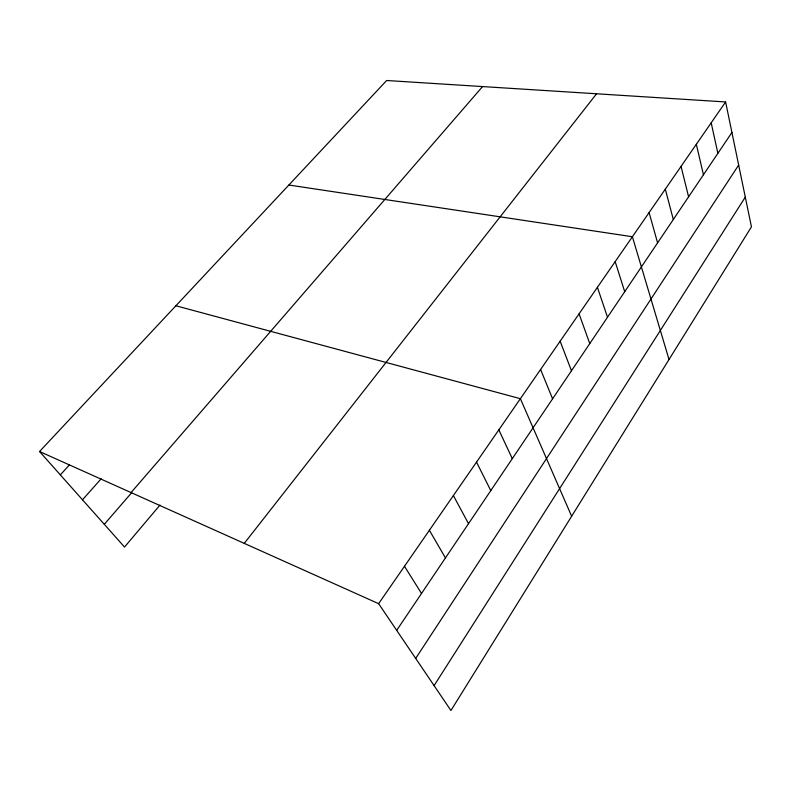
<?xml version="1.0" encoding="UTF-8"?>
<svg xmlns="http://www.w3.org/2000/svg" width="791" height="791" viewBox="0 0 791 791"><rect width="100%" height="100%" fill="white"/><g stroke="black" fill="none" stroke-linecap="round" stroke-linejoin="round"><path stroke-width="1.19" d="M434.101 685.619L745.3 197.107M415.68 658.419L738.665 165.052M396.687 630.348L731.922 132.473M725.614 101.95L751.45 226.839L450.939 710.496L378.622 603.671L725.614 101.95L386.651 80.504L39.55 451.513L124.523 547.046L159.98 505.083M244.261 543.377L596.572 93.783M131.049 492.575L482.569 86.575M104.303 524.314L131.741 492.605M82.501 499.803L101.159 478.792M60.334 474.877L69.262 465.078M288.873 185.025L632.395 236.736L669.018 359.51M175.899 305.771L520.379 398.694L571.636 516.246M39.55 451.513L378.622 603.671M404.488 566.267L421.514 593.477M429.384 530.257L445.442 557.942M453.381 495.562L468.519 523.672M476.518 462.112L490.786 490.598M498.834 429.839L512.291 458.651M540.599 369.466L552.583 398.822M560.147 341.198L571.468 370.771M579.081 313.829L589.77 343.591M597.413 287.321L607.508 317.25M615.171 261.633L624.712 291.701M649.095 212.581L657.598 242.867M665.31 189.148L673.319 219.512M681.041 166.387L688.605 196.821M696.327 144.298L703.446 174.771M711.178 122.823L717.882 153.325"/></g></svg>
